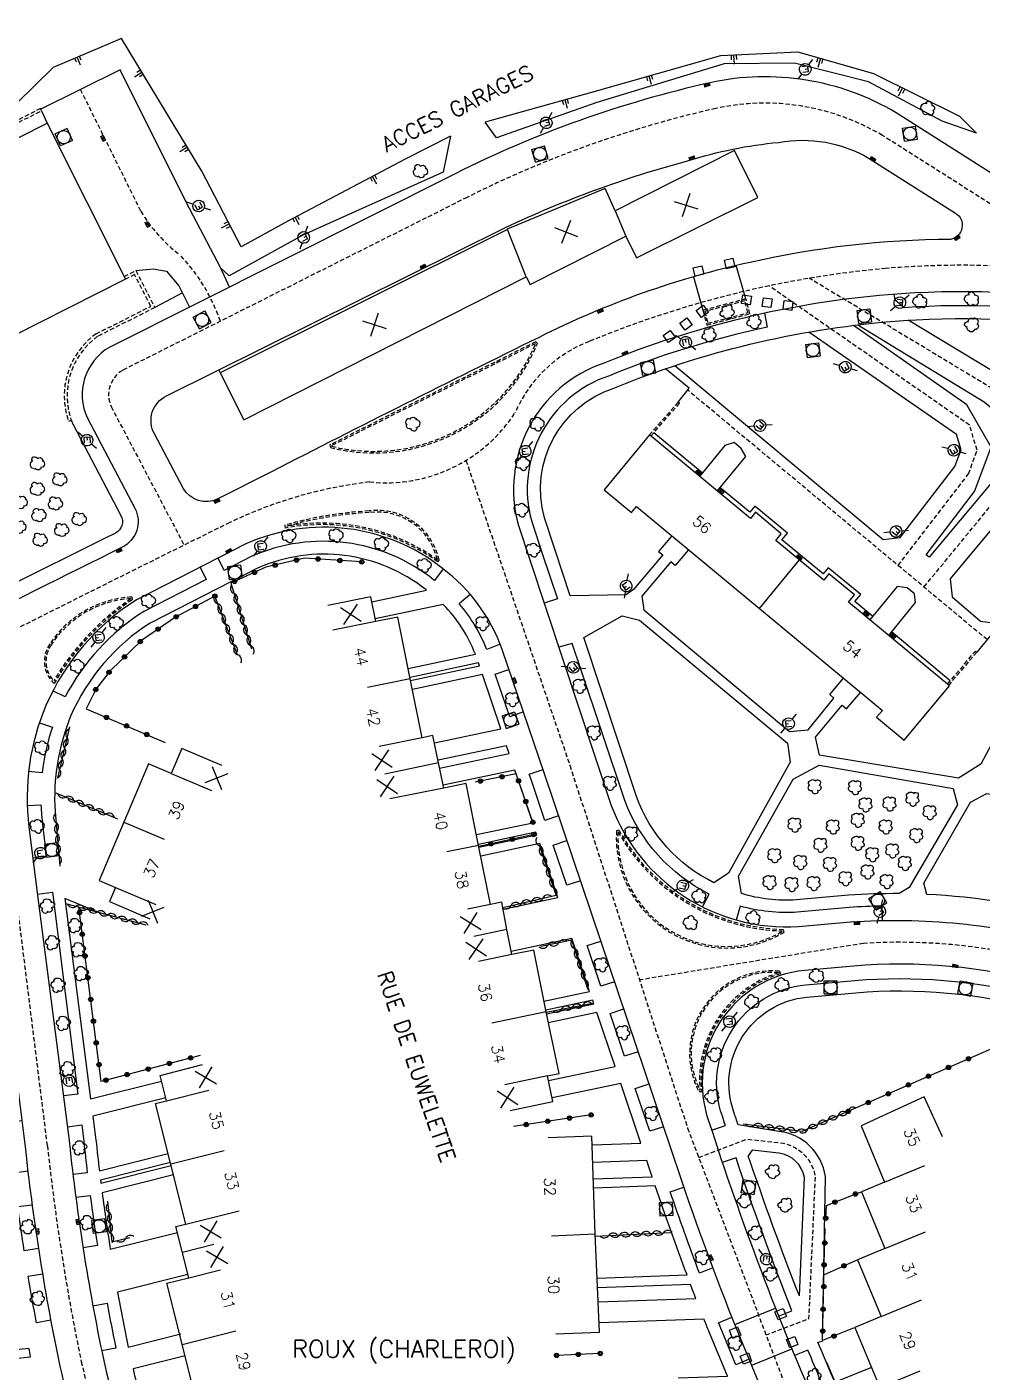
# Model space of a CAD drawing. Header units: millimetres. Extents: x 150999 to 152000, y 125999 to 127001.
# Drawn here: x 151486.9 to 151596, y 126510.1 to 126663.7 of the extents above; entities that cross this region are included whole.
import ezdxf
from ezdxf.enums import TextEntityAlignment as Align

# ---------------------------------------------------------------- set-up
doc = ezdxf.new("R2010")
doc.units = ezdxf.units.MM
doc.linetypes.add('DASHED', pattern=[0.75, 0.5, -0.25])
doc.layers.get('0').update_dxf_attribs({"linetype": 'CONTINUOUS'})
for name, color, linetype in [('W0001', 6, 'DASHED'), ('W0008', 7, 'CONTINUOUS'), ('W0100', 7, 'CONTINUOUS'), ('W0112', 1, 'DASHED'), ('W0211', 2, 'CONTINUOUS'), ('W0300', 7, 'CONTINUOUS'), ('W0310', 3, 'CONTINUOUS'), ('W0322', 7, 'CONTINUOUS'), ('W0334', 7, 'CONTINUOUS'), ('W0400', 7, 'CONTINUOUS'), ('W0420', 7, 'CONTINUOUS'), ('W0471', 7, 'CONTINUOUS'), ('W0980', 7, 'CONTINUOUS'), ('W0989', 7, 'CONTINUOUS'), ('W0991', 7, 'CONTINUOUS'), ('W1102', 7, 'CONTINUOUS')]:
    doc.layers.add(name, color=color, linetype=linetype)
doc.styles.get("Standard").update_dxf_attribs({"font": 'romans.shx', "width": 0.85})

# ---------------------------------------------------------------- blocks, each defined once
blk = doc.blocks.new('t991o')
at = {"color": 0, "linetype": 'Continuous'}
for p, q in [((-1, 1), (1, -1)), ((-1, -1), (1, 1))]:
    blk.add_line(p, q, dxfattribs=at)
blk = doc.blocks.new('t322o')
at = {"color": 0, "linetype": 'Continuous'}
for radius in [0.25, 0.15]:
    blk.add_circle((0, 0), radius, dxfattribs=at)
blk = doc.blocks.new('t112o')
at = {"color": 0, "linetype": 'Continuous'}
for p, q in [((-0.5, 0.5), (0.5, 0.5)), ((-0.5, -0.5), (-0.5, 0.5)), ((0.5, 0.5), (0.5, -0.5)), ((0.5, -0.5), (-0.5, -0.5))]:
    blk.add_line(p, q, dxfattribs=at)
blk = doc.blocks.new('T300')
for p, q in [((-0.8, 0.51), (-0.86, 0.34)), ((-0.86, 0.34), (-0.86, 0.17)), ((-0.86, 0.17), (-0.74, 0.06)), ((-0.69, 0.63), (-0.8, 0.51)), ((-0.8, -0.06), (-0.74, 0.06)), ((-0.74, 0.06), (-0.69, 0.11)), ((-0.57, 0.69), (-0.69, 0.63)), ((-0.46, 0.69), (-0.57, 0.69)), ((-0.29, 0.63), (-0.46, 0.69)), ((-0.29, 0.63), (-0.17, 0.74)), ((-0.23, 0.57), (-0.29, 0.63)), ((-0.17, 0.74), (-0.06, 0.8)), ((-0.06, 0.8), (0.06, 0.8)), ((0.06, 0.8), (0.23, 0.74)), ((0.23, 0.74), (0.34, 0.63)), ((0.34, 0.63), (0.4, 0.51)), ((0.46, 0.46), (0.34, 0.46)), ((0.4, 0.51), (0.4, 0.46)), ((0.57, 0.4), (0.46, 0.46)), ((0.57, 0.4), (0.69, 0.29)), ((0.69, 0.29), (0.74, 0.17)), ((0.74, 0.06), (0.69, -0.17)), ((0.74, 0.17), (0.74, 0.06)), ((-0.8, -0.17), (-0.8, -0.06)), ((-0.8, -0.23), (-0.8, -0.17)), ((-0.74, -0.34), (-0.8, -0.23)), ((-0.69, -0.4), (-0.74, -0.34)), ((-0.51, -0.46), (-0.69, -0.4)), ((-0.4, -0.46), (-0.51, -0.46)), ((-0.4, -0.46), (-0.34, -0.46)), ((-0.34, -0.46), (-0.34, -0.4)), ((-0.34, -0.51), (-0.34, -0.46)), ((-0.29, -0.63), (-0.34, -0.51)), ((-0.17, -0.74), (-0.29, -0.63)), ((-0.06, -0.8), (-0.17, -0.74)), ((0.06, -0.8), (-0.06, -0.8)), ((0.17, -0.74), (0.06, -0.8)), ((0.23, -0.69), (0.17, -0.74)), ((0.29, -0.46), (0.23, -0.46)), ((0.29, -0.63), (0.23, -0.69)), ((0.46, -0.4), (0.29, -0.46)), ((0.34, -0.51), (0.29, -0.63)), ((0.34, -0.51), (0.34, -0.46)), ((0.57, -0.34), (0.46, -0.4)), ((0.63, -0.29), (0.57, -0.34)), ((0.69, -0.17), (0.63, -0.29))]:
    blk.add_line(p, q)
blk = doc.blocks.new('t310o')
at = {"color": 0, "linetype": 'Continuous'}
for centre, start, end in [((-0.5, 0.38), 216.8699, 323.1304), ((0.5, -0.37), 36.8699, 143.1303)]:
    blk.add_arc(centre, 0.625, start, end, dxfattribs=at)
blk = doc.blocks.new('T400')
for p, q in [((-0.15, 0.3), (0.15, 0.3)), ((-0.15, -0.25), (-0.15, 0.3)), ((-0.15, 0.15), (0.15, 0.15)), ((-0.15, 0), (0.15, 0)), ((0.15, 0.3), (0.15, -0.25)), ((-0.15, -0.15), (0.15, -0.15)), ((-0.15, -0.25), (-0.15, -0.3)), ((-0.15, -0.3), (0.15, -0.3)), ((0.15, -0.3), (0.15, -0.25))]:
    blk.add_line(p, q)
blk = doc.blocks.new('T420')
for p, q in [((0.75, 0.75), (-0.75, 0.75)), ((-0.75, 0.75), (-0.75, -0.75)), ((0.75, 0.75), (0.75, -0.75)), ((0.75, -0.75), (-0.75, -0.75))]:
    blk.add_line(p, q)
blk.add_ellipse((0, 0), major_axis=(-0.53, 0.53), ratio=1, start_param=3.926991, end_param=10.210176)
blk = doc.blocks.new('T471')
for p, q in [((-0.333334, 0.333334), (-0.333334, -0.333334)), ((-0.333334, 0.333334), (0.333334, 0.333334)), ((-0.333334, 0), (0, 0)), ((0.500001, 0.500001), (1.000002, 1.000002)), ((-0.500001, -0.500001), (-1.000002, -1.000002)), ((-0.333334, -0.333334), (0.333334, -0.333334))]:
    blk.add_line(p, q)
blk.add_ellipse((0, 0), major_axis=(0.471405, 0.471405), ratio=1, start_param=5.4977871438, end_param=11.780972451)
blk = doc.blocks.new('t211o')
at = {"color": 0, "linetype": 'Continuous'}
for p, q in [((-0.29, 0.5), (-0.29, 0)), ((0, 1), (0, 0)), ((0.29, 0.5), (0.29, 0))]:
    blk.add_line(p, q, dxfattribs=at)

msp = doc.modelspace()

# ---------------------------------------------------------------- linework, layer by layer
at = {"layer": 'W0001'}
for points in [[(151508.99, 126630.13, 0.108625), (151504.36, 126637.71, -0.097027), (151499.91, 126642.69), (151493.02, 126656.59)], [(151617.29, 126633.82, 0.004835), (151615.18, 126634.31, -0.068459), (151604.54, 126638.72), (151584.64, 126651.34, 0.190482), (151565.6, 126654.42, 0.061063), (151537.18, 126644.27), (151497.8, 126624.51, 0.378633), (151496.51, 126620.37), (151504.86, 126604.56, -0.421219)], [(151787.33, 126302.63), (151792.74, 126328.48, -0.000928), (151799.1, 126366.57), (151801.65, 126382.51, 0.059929), (151801.33, 126407.08, 0.07597), (151793.34, 126434.75, -0.000468), (151777.48, 126466.92, 0.002096), (151760.15, 126502.17, 0.046568), (151736.57, 126540.79, 0.04058), (151711.33, 126570.04), (151697.59, 126582.43), (151667.26, 126607.1, 0.03579), (151642.67, 126624.33, 0.083455), (151610.07, 126635.22, 0.060009), (151585.04, 126636.16, 0.075727), (151551.12, 126627.81, 0.20266), (151542.64, 126619.62, -0.281009), (151526.04, 126611.77, 0.082437), (151510.07, 126607.14, 0.002945), (151459.36, 126581.67), (151444.96, 126574.4), (151442.81, 126573.29), (151418.08, 126560.91, -0.485582)], [(151537.05, 126614.23), (151548.92, 126579.41), (151562.37, 126537.98), (151575.21, 126504.15), (151582.55, 126486.36), (151589.9, 126468.8), (151596.44, 126453.05), (151601.99, 126439.77), (151608.05, 126425.29), (151618.48, 126400.32), (151624.76, 126385.28, -0.117883), (151630.79, 126353.66), (151630.54, 126348.4, -0.015802), (151630.44, 126347.12), (151630.25, 126345.82, -0.089197), (151627.35, 126337.18, 0.086121), (151623.54, 126326.07, 8.691263)], [(151538.5, 126344.27), (151540.57, 126358.65, 0.109331), (151537.45, 126388.36, 0.016994), (151533.52, 126398.92), (151523.52, 126425.36), (151518.58, 126438.32), (151507.36, 126467.92), (151501.62, 126483.09, -0.036831), (151493.1, 126511.32, -0.024729), (151489.24, 126535.96), (151482.09, 126593.18)], [(151703.71, 126315.39), (151710.83, 126358.65, 0.062579), (151712.99, 126383.26, 0.102853), (151705.6, 126414.26), (151702.12, 126422.49), (151692.38, 126445.2), (151682.4, 126468.56), (151670.55, 126496.18, 0.066857), (151658.17, 126517.64, 0.064437), (151637.98, 126537.83), (151631.78, 126542.87, 0.110374), (151605.18, 126556.53, 0.086978), (151582.47, 126559.07), (151556.88, 126554.89)]]:
    msp.add_lwpolyline(points, format="xyb", dxfattribs=at)
for points in [[(151641.59, 126586.39), (151608.3, 126613.07), (151607.69, 126616.08), (151604.25, 126618.17), (151576.28, 126635.03)], [(151586.42, 126602.24), (151594.47, 126612.69), (151595.45, 126615.4), (151594.58, 126618.26), (151571.67, 126634.16)], [(151596.59, 126593.76), (151562.39, 126622.25)]]:
    msp.add_lwpolyline(points, dxfattribs=at)
at = {"layer": 'W0001', "flags": 128}
msp.add_lwpolyline([(151589.37, 126599.77), (151598.33, 126610.65), (151600.36, 126615.2), (151598.97, 126621.35)], dxfattribs=at)
msp.add_lwpolyline([(151563.64, 126534.62), (151569.16, 126536.71), (151572.93, 126536.31, -0.336798), (151576.94, 126532.43), (151576.2, 126516.18), (151571.34, 126514.34)], format="xyb", dxfattribs=at)
at = {"layer": 'W0008'}
for points in [[(151763.23, 126502.82, 0.04784), (151738.65, 126543.01, 0.037428), (151713.93, 126571.65, 0.026113), (151676.15, 126603.66, 0.043958), (151645.47, 126626.27, 0.06869), (151615.89, 126637.24, -0.067758), (151606.11, 126641.3), (151586.22, 126653.91, 0.190937), (151564.94, 126657.36, 0.061077), (151535.82, 126646.97), (151496.35, 126627.17, 0.390129), (151493.8, 126619.04), (151499.22, 126608.77, -0.421219), (151497.79, 126604.32, 0.00231), (151458, 126584.35), (151443.59, 126577.08), (151441.44, 126575.97), (151435.75, 126573.12, -0.483704), (151417.29, 126583.22, -0.000014), (151404.9, 126655.69)], [(151757.44, 126500.84, 0.046594), (151734.14, 126539, 0.040526), (151709.26, 126567.84), (151695.63, 126580.13), (151665.35, 126604.75, 0.035696), (151641.19, 126621.7, 0.083269), (151609.6, 126632.23, 0.060015), (151585.3, 126633.15, 0.075939), (151552.9, 126625.37, 0.401107), (151543.07, 126606.78), (151544.33, 126603), (151553.65, 126574.83, 0.329241), (151575.03, 126560.99), (151580.98, 126561.52, -0.085753), (151605.69, 126559.02, -0.107764), (151633.13, 126545.03), (151640.12, 126539.34, -0.064136), (151660.33, 126519.04, -0.070331), (151673.27, 126496.15), (151684.71, 126469.45), (151694.59, 126446.38), (151704.44, 126423.38, -0.065112), (151714.34, 126395, -0.092988), (151713.13, 126357.13)], [(151572.89, 126503.19), (151567.62, 126515.94, -0.015707), (151560.45, 126535.69), (151552.45, 126559.35), (151546.02, 126578.43), (151541.18, 126592.64, 0.147539), (151534.38, 126601.89, 0.279174), (151511.91, 126604.69), (151499.47, 126598.34, 0.15096), (151489.07, 126586.25, 0.133053), (151487.13, 126572.39), (151488.19, 126563.97), (151491.75, 126536.25, 0.025425), (151495.59, 126511.79, 0.034984), (151503.88, 126484.16)], [(151710.49, 126383.18, 0.103049), (151703.32, 126413.24), (151699.82, 126421.51), (151690.08, 126444.22), (151680.1, 126467.58), (151668.24, 126495.21, 0.066911), (151656.19, 126516.12, 0.064508), (151636.43, 126535.87), (151630.19, 126540.93, 0.110579), (151604.51, 126554.12, 0.087011), (151582.66, 126556.58), (151575.73, 126555.98, 0.487937), (151564.78, 126538.8, 0.025454), (151577.53, 126505.11), (151584.8, 126487.6), (151592.13, 126469.96), (151598.63, 126454.27), (151604.25, 126440.94), (151610.27, 126426.49), (151621.08, 126400.62), (151626.13, 126388.57, -0.137109), (151632.91, 126348.56)], [(151577.26, 126513.54), (151577.77, 126513.65), (151578.13, 126532.43, 0.338637), (151572.81, 126537.6), (151568.14, 126538.35)], [(151575.14, 126518.83), (151575.73, 126532.35, 0.327255), (151572.8, 126535.12), (151569.74, 126535.44), (151569.31, 126534.82)]]:
    msp.add_lwpolyline(points, format="xyb", dxfattribs=at)
for points in [[(151510.02, 126634.02), (151509.03, 126636.17), (151505.08, 126643.74), (151497.55, 126658.83), (151488.49, 126654.34)], [(151499.35, 126635.91), (151501.32, 126636.12), (151502.83, 126635.86), (151504.24, 126634.16), (151505.47, 126631.74)], [(151648.8, 126613.21), (151649.11, 126612.43), (151634.93, 126595.04), (151632.69, 126595.24), (151610.35, 126612.84), (151609.39, 126617.08), (151587.56, 126630.23)], [(151560.91, 126625.05), (151584.71, 126605.19), (151586.67, 126605.41), (151592.92, 126613.54), (151593.62, 126615.45), (151593.09, 126617.17), (151576.22, 126628.88)], [(151581.83, 126629.71), (151596.26, 126620.92), (151597.08, 126620.23), (151598.74, 126615.54), (151597.05, 126611.62), (151589.96, 126603.19), (151589.63, 126603.43), (151595.14, 126610.69), (151597.07, 126615.74), (151594.29, 126620.58), (151581.32, 126629.64)], [(151606.24, 126613.29), (151606.87, 126614.18), (151605.99, 126615.09), (151603.37, 126616.71), (151602.8, 126616.55), (151602.27, 126616.27), (151601.38, 126612.04), (151597.1, 126606.38), (151592.36, 126600.69), (151592.61, 126598.65), (151595.82, 126595.87), (151598.09, 126595.58), (151595.4, 126592.32)]]:
    msp.add_lwpolyline(points, dxfattribs=at)
for points in [[(151541.51, 126640.8, -0.045149), (151562.38, 126648.44, -0.054046), (151572.79, 126650.55, -0.178315), (151583.12, 126648.72), (151592.98, 126642.48, -0.681134), (151592.4, 126639.46, 0.05474), (151569.52, 126636.84, 0.062576), (151545.4, 126628.28, 0.004432), (151514.85, 126612.93), (151508.7, 126609.83, -0.407265), (151504.75, 126611.07), (151501.45, 126617.25, -0.423359), (151502.84, 126621.62)], [(151506.64, 126348.26), (151486.36, 126351.48, -0.141065), (151465.11, 126361.43, -0.156616), (151451.07, 126384.89), (151449.62, 126393.05, -0.000171), (151432.34, 126494.77), (151424.62, 126540.06, -0.324334), (151438.89, 126567.94), (151447.76, 126572.51), (151464.92, 126581.09, -0.509902), (151482.04, 126572.19), (151482.86, 126566.29), (151486.75, 126535.22, 0.024473), (151490.66, 126510.78, 0.036823), (151499.28, 126482.2), (151505.02, 126467.04), (151516.25, 126437.43), (151521.18, 126424.47), (151531.19, 126398, -0.017049), (151535.08, 126387.57, -0.109233), (151538.09, 126358.96, -0.426179), (151520.33, 126346)]]:
    msp.add_lwpolyline(points, format="xyb", close=True, dxfattribs=at)
at = {"layer": 'W0100'}
for points in [[(151489.21, 126652.74), (151498.16, 126634.94), (151482, 126626.8), (151473.07, 126644.61)], [(151511.69, 126618.88), (151543.93, 126635.18), (151544.37, 126634.31), (151555.3, 126639.84), (151556.55, 126637.35), (151570.4, 126644.25), (151567.72, 126649.61), (151554.11, 126642.72), (151552.95, 126645.27), (151541.75, 126640.65), (151541.78, 126640.59), (151541.78, 126640.59), (151508.98, 126624.23)], [(151592.29, 126588.5), (151580.77, 126598.04), (151581.45, 126598.86), (151578.51, 126601.27), (151577.93, 126600.57), (151572.45, 126605.1), (151573.07, 126605.86), (151570.13, 126608.3), (151569.55, 126607.59), (151558.02, 126617.14), (151552.84, 126610.88), (151555.95, 126608.27), (151556.52, 126608.96), (151584.63, 126585.68), (151583.97, 126584.89), (151587.11, 126582.26)]]:
    msp.add_lwpolyline(points, close=True, dxfattribs=at)
for points in [[(151542.1, 126539.99), (151546.99, 126541.03), (151546.38, 126543.95), (151547.69, 126544.22), (151546.2, 126551.26), (151544.8, 126558.31), (151542.29, 126557.81), (151541.73, 126560.64), (151541.15, 126563.78), (151539.87, 126563.52), (151538.5, 126570.24), (151537.06, 126577.33), (151534.51, 126576.81), (151533.92, 126579.68), (151533.28, 126582.8), (151532.04, 126582.55), (151530.69, 126589.27), (151529.27, 126596.34), (151526.75, 126595.83), (151526.18, 126598.65), (151521.28, 126597.66)], [(151509.18, 126579.38), (151504.58, 126581.33), (151503.37, 126578.49), (151500.79, 126579.59), (151497.96, 126572.93), (151495.13, 126566.27), (151497.03, 126565.46), (151496.34, 126563.84), (151500.94, 126561.88)], [(151513.24, 126504.92), (151508.39, 126503.7), (151507.66, 126506.61), (151506.4, 126506.29), (151502.88, 126520.25), (151505.39, 126520.88), (151503.92, 126526.72), (151505.06, 126527.01), (151501.59, 126540.77), (151502.84, 126541.09), (151502.1, 126544), (151506.95, 126545.23)], [(151547.31, 126514.47), (151552.31, 126514.68), (151551.83, 126525.9), (151551.44, 126537.04), (151546.44, 126536.86)]]:
    msp.add_lwpolyline(points, dxfattribs=at)
at = {"layer": 'W0100', "flags": 128}
msp.add_lwpolyline([(151591.49, 126536.98), (151589.41, 126541.53), (151582.2, 126538.23), (151584.87, 126531.79), (151582.24, 126530.7), (151584.92, 126524.21), (151581.8, 126522.92), (151584.48, 126516.44), (151581.49, 126515.2), (151584.32, 126508.35), (151588.94, 126510.26)], dxfattribs=at)
at = {"layer": 'W0112'}
for points in [[(151482.64, 126649.43), (151481.94, 126650.81), (151488.57, 126654.17), (151488.45, 126654.42), (151481.56, 126650.94), (151482.39, 126649.3)], [(151558.17, 126617.01), (151561.43, 126620.75), (151561.28, 126620.88), (151558.02, 126617.14)], [(151592.06, 126588.69), (151595.25, 126592.45), (151595.4, 126592.32), (151592.21, 126588.56)]]:
    msp.add_lwpolyline(points, dxfattribs=at)
msp.add_lwpolyline([(151498.01, 126635.24), (151499.35, 126635.91), (151501.51, 126631.68), (151494.97, 126628.4, 0.333116), (151491.96, 126618.8), (151491.65, 126618.69, -0.333964), (151494.79, 126628.68), (151501.06, 126631.83), (151499.2, 126635.47), (151498.16, 126634.94)], format="xyb", dxfattribs=at)
for points in [[(151564.58, 126629.68), (151569.49, 126630.98), (151569.04, 126632.67), (151564.13, 126631.37)], [(151564.7, 126629.9), (151569.27, 126631.11), (151568.91, 126632.45), (151564.35, 126631.24)]]:
    msp.add_lwpolyline(points, close=True, dxfattribs=at)
for points in [[(151521.5, 126616), (151521.57, 126615.69, 0.371677), (151545.22, 126627.57), (151545.03, 126627.78)], [(151521.7, 126615.9), (151521.72, 126615.84, 0.368493), (151545.01, 126627.54), (151544.99, 126627.56)], [(151533.99, 126602.84, 0.389634), (151525.98, 126608.46, 0.054855), (151516.37, 126606.84), (151516.4, 126606.5, -0.2065), (151533.83, 126602.64)], [(151516.6, 126606.72, -0.201856), (151533.79, 126602.88, 0.386335), (151525.99, 126608.28, 0.053814)], [(151498.92, 126598.32, 0.112368), (151489.99, 126588.76, -0.37351), (151489.51, 126593.27, -0.238083), (151498.86, 126598.63)], [(151498.78, 126598.44, 0.109927), (151489.95, 126589.05, -0.354178), (151489.66, 126593.17, -0.236066)], [(151573.35, 126560.33, -0.602577), (151554.25, 126571.92), (151554.51, 126572.03, 0.265681), (151573.29, 126560.67)], [(151573.15, 126560.42, -0.596237), (151554.43, 126571.8), (151554.43, 126571.81, 0.262011), (151573.14, 126560.49)], [(151563.69, 126542.1, -0.593767), (151572.88, 126555.9), (151572.99, 126555.58, 0.363423), (151564, 126542.13)], [(151563.79, 126542.29, -0.58517), (151572.75, 126555.74), (151572.76, 126555.7, 0.355392), (151563.8, 126542.29)]]:
    msp.add_lwpolyline(points, format="xyb", close=True, dxfattribs=at)
at = {"layer": 'W0211'}
for points in [[(151535.27, 126651.26), (151530.12, 126648.62), (151516.69, 126641.57), (151511.36, 126638.63), (151506.89, 126647.27), (151497.69, 126662.41), (151489.89, 126659.11), (151481.56, 126650.94)], [(151595.39, 126651.59), (151593.46, 126653.5), (151583.66, 126658.38), (151575.01, 126660.84), (151566.12, 126660.42), (151551.65, 126656.32), (151539.23, 126652.85)], [(151595.39, 126651.59), (151591.47, 126652.96), (151583.05, 126657.45), (151574.59, 126659.61), (151566.57, 126659.51), (151551.99, 126655.12), (151540.56, 126651.07), (151539.23, 126652.85)], [(151535.27, 126651.26), (151534.46, 126647.13), (151518.5, 126639.99), (151509.98, 126635.3), (151509.03, 126636.17)]]:
    msp.add_lwpolyline(points, dxfattribs=at)
at = {"layer": 'W0310'}
for points in [[(151510.18, 126600.22), (151512.55, 126592.7)], [(151510.97, 126592.04), (151508.37, 126598.72)], [(151491.75, 126583.81), (151490.39, 126577.95)], [(151490.18, 126576.27), (151497.26, 126573.3)], [(151490.11, 126574.11), (151490.65, 126567.89)], [(151541.27, 126563.16), (151547.34, 126564.57), (151545.44, 126570.27)], [(151491.3, 126563.62), (151500.48, 126561.19)], [(151551.03, 126553.76), (151549.14, 126559.42), (151545.6, 126558.71)], [(151546.21, 126551.21), (151551.56, 126552.25)], [(151568.73, 126538.48), (151575.45, 126537.61), (151580.73, 126539.89)], [(151496.11, 126529.62), (151496.61, 126524.98), (151498.65, 126525.47)], [(151551.84, 126525.64), (151560.43, 126526.06)]]:
    msp.add_lwpolyline(points, dxfattribs=at)
at = {"layer": 'W0322'}
for points in [[(151525.15, 126602.64), (151518.61, 126603.07), (151514.2, 126602.02), (151510.18, 126600.22)], [(151508.37, 126598.72), (151503.88, 126596.34), (151499.98, 126593.67), (151496.39, 126590.19), (151494.79, 126588.13), (151493.67, 126585.86), (151502.7, 126582.02)], [(151544.7, 126572.9), (151542.8, 126578.42), (151538.09, 126577.48)], [(151544.8, 126571.49), (151538.53, 126570.13)], [(151506.69, 126546.28), (151495.38, 126543.31), (151492.82, 126563.22)], [(151580.73, 126539.89), (151597.66, 126547.3), (151598.85, 126542.54)], [(151551.35, 126539.48), (151542.49, 126538.17)], [(151578.15, 126527.69), (151578.24, 126529.14), (151581.91, 126530.6), (151582.24, 126530.7)], [(151577.94, 126519.87), (151577.94, 126521.23), (151578.08, 126526.5)], [(151577.94, 126521.23), (151581.67, 126522.88), (151581.8, 126522.92)], [(151581.42, 126515.15), (151577.79, 126513.7), (151577.89, 126518.73)], [(151583.38, 126510.64), (151579.23, 126508.97), (151578.28, 126511.22)]]:
    msp.add_lwpolyline(points, dxfattribs=at)
at = {"layer": 'W0322', "flags": 128}
msp.add_lwpolyline([(151552.39, 126512.24), (151547.4, 126512.02)], dxfattribs=at)
at = {"layer": 'W0334'}
for points in [[(151488.56, 126654.16), (151489.21, 126652.74)], [(151569.04, 126632.67), (151567.93, 126636.48)], [(151563.06, 126635.2), (151564.13, 126631.37)], [(151504.66, 126633.35), (151501.51, 126631.68)], [(151508.98, 126624.23), (151508.84, 126624.52)], [(151561.28, 126620.88), (151562.57, 126622.47), (151559.86, 126624.7)], [(151564.05, 126612.8), (151558.5, 126617.39)], [(151565.76, 126610.73), (151569.01, 126614.66), (151568.5, 126615.6), (151567.69, 126616.29), (151566.64, 126615.93), (151563.73, 126612.41)], [(151583.52, 126596.42), (151581.47, 126598.1), (151582.16, 126598.93), (151578.44, 126601.97), (151577.86, 126601.27), (151573.15, 126605.17), (151573.78, 126605.93), (151570.06, 126609), (151569.48, 126608.3), (151566.07, 126611.12)], [(151562.49, 126604.01), (151560.97, 126602.22), (151560.47, 126602.63), (151557.14, 126598.74), (151557.37, 126597.17), (151574.02, 126583.25), (151576.15, 126583.45), (151579.1, 126587.07), (151578.62, 126587.48), (151580.17, 126589.37)], [(151585.35, 126594.25), (151588.41, 126598.01), (151588.3, 126599.01), (151587.46, 126599.69), (151586.32, 126599.83), (151583.2, 126596.03)], [(151592.38, 126589.07), (151585.66, 126594.64)], [(151530.73, 126589.08), (151538.6, 126590.75), (151538.48, 126591.1), (151530.66, 126589.44)], [(151543.61, 126585.5), (151542.05, 126584.96), (151540.39, 126589.83), (151541.96, 126590.36)], [(151533.45, 126581.98), (151541.04, 126583.59), (151538.94, 126589.76), (151530.93, 126588.07)], [(151597.74, 126583.03), (151595.89, 126579.54), (151593.34, 126577.93), (151577.43, 126580.58), (151576.98, 126582.61), (151580.03, 126586.28), (151580.53, 126585.86), (151582.14, 126587.74)], [(151534.04, 126579.08), (151542, 126580.77), (151541.7, 126581.65), (151533.86, 126579.99)], [(151538.25, 126571.49), (151544.68, 126572.85), (151543.13, 126577.45), (151542.65, 126578.87), (151534.44, 126577.13)], [(151547.64, 126573.62), (151546.07, 126573.11), (151544.46, 126577.9), (151544.29, 126578.38), (151545.86, 126578.91)], [(151538.54, 126570.05), (151545.16, 126571.45), (151545.05, 126571.77), (151538.47, 126570.38)], [(151541.3, 126562.99), (151547.56, 126564.32), (151545.49, 126570.46), (151538.75, 126569.03)], [(151550.14, 126566.22), (151548.57, 126565.71), (151547.02, 126570.3), (151548.59, 126570.81)], [(151488.1, 126564.7), (151489.83, 126564.92), (151492.71, 126541.86), (151491.06, 126541.65)], [(151494.91, 126562.67), (151491.21, 126564.19), (151494.17, 126541.31), (151502.27, 126543.35)], [(151545.96, 126552.48), (151551.18, 126553.59), (151549.56, 126558.37), (151549.15, 126559.61), (151542.23, 126558.14)], [(151554.03, 126554.68), (151552.46, 126554.18), (151550.89, 126558.82), (151550.89, 126558.83), (151552.45, 126559.34)], [(151546.25, 126551.01), (151551.66, 126552.15), (151551.53, 126552.57), (151546.17, 126551.43)], [(151546.49, 126543.41), (151554.08, 126545.02), (151551.99, 126551.18), (151546.46, 126550.01)], [(151556.73, 126546.69), (151555.16, 126546.18), (151553.51, 126551.07), (151555.08, 126551.58)], [(151551.48, 126536.05), (151557.04, 126536.24), (151554.73, 126543.08), (151546.91, 126541.43)], [(151559.62, 126538.13), (151558.05, 126537.62), (151556.4, 126542.51), (151557.97, 126543.02)], [(151487, 126533.04), (151485.36, 126532.84), (151485.11, 126535.02), (151484.66, 126538.62), (151486.3, 126538.83)], [(151567.77, 126515.56), (151572.42, 126517.4)], [(151569.7, 126510.89), (151574.29, 126512.75)]]:
    msp.add_lwpolyline(points, dxfattribs=at)
for points in [[(151649.99, 126616.11), (151649.12, 126614.81, 0.012553), (151640.42, 126620.33, 0.083166), (151609.36, 126630.68, 0.055873), (151587.11, 126631.67), (151586.08, 126632.53), (151585.99, 126633.2)], [(151571.16, 126631.03), (151571.45, 126629.45, 0.043411), (151553.44, 126623.9, 0.40145), (151544.57, 126607.24), (151545.81, 126603.49), (151547.51, 126598.43), (151546, 126597.93)], [(151560.56, 126605.61), (151559.04, 126603.83), (151559.53, 126603.44), (151556.2, 126599.47), (151555.36, 126598.88), (151548.96, 126598.77), (151547.24, 126603.97), (151546.01, 126607.68, -0.401848), (151553.96, 126622.49, -0.076182), (151585.55, 126630.09, -0.060014), (151609.12, 126629.2, -0.083071), (151639.68, 126619.02, -0.035598), (151663.41, 126602.37), (151693.63, 126577.8), (151697.32, 126574.47), (151683.2, 126566.7), (151678.24, 126563.75), (151667.46, 126565.58), (151667.56, 126567.29), (151670.58, 126571.23), (151671.09, 126570.83), (151672.68, 126572.73)], [(151491.96, 126618.8, 0.014736), (151492.21, 126618.24), (151497.64, 126607.94, -0.421017), (151497, 126605.92, 0.002273), (151457.82, 126586.27)], [(151534.46, 126601.83), (151533.46, 126600.51, 0.001254), (151533.39, 126600.57, 0.278642), (151512.59, 126603.28), (151509.44, 126601.67), (151508.73, 126603.07)], [(151526.29, 126598.09), (151532.55, 126599.42), (151532.47, 126599.48, 0.278071), (151513.24, 126601.92), (151500.99, 126595.66, 0.149434), (151491.89, 126585.03, 0.113208), (151490.11, 126574.11)], [(151506.67, 126602.02), (151507.39, 126600.62), (151500.24, 126596.97, 0.132655), (151491.26, 126587.21), (151489.87, 126587.93)], [(151540.96, 126593.23), (151539.42, 126592.63, 0.084585), (151536.27, 126597.88), (151537.52, 126598.95)], [(151530.45, 126590.48), (151538.13, 126592.1, 0.101556), (151534.45, 126597.78), (151526.69, 126596.14)], [(151564.08, 126563.23), (151564.82, 126564.71, -0.187947), (151555.2, 126575.38), (151550.13, 126590.51), (151549.2, 126593.33), (151547.67, 126592.89)], [(151488.32, 126584.26), (151489.8, 126583.76, 0.05335), (151488.64, 126578.53), (151487.08, 126578.7)], [(151586.55, 126564.75, 0.019136), (151580.74, 126564.56), (151574.8, 126564.03, -0.086631), (151568.52, 126564.75), (151568.2, 126566.73), (151574.45, 126577.83), (151577.42, 126579.42), (151592.71, 126576.75), (151593.21, 126574.9), (151587.69, 126565.44), (151586.55, 126564.75)], [(151486.93, 126574.82), (151488.5, 126574.88, 0.022842), (151488.69, 126572.58), (151489.14, 126569), (151487.58, 126568.81)], [(151626.29, 126553.58, 0.071725), (151606.48, 126561.96, 0.056091), (151589.71, 126564.66), (151589.38, 126565.94), (151594.71, 126575.18), (151596.55, 126576.2), (151638.99, 126569.12), (151640.24, 126567.45), (151638.99, 126569.09), (151640.29, 126567.44), (151628.08, 126553.62), (151626.29, 126553.58)], [(151584.63, 126561.69), (151584.59, 126563.34, 0.012558), (151580.85, 126563.17), (151574.91, 126562.63, -0.083558), (151568.38, 126563.33), (151567.93, 126561.74)], [(151568.14, 126538.35, -0.001071), (151567.67, 126539.78, -0.488837), (151576.01, 126552.94), (151582.88, 126553.53, -0.087058), (151603.7, 126551.18, -0.071903), (151620.33, 126544.21), (151619.23, 126542.25), (151618.22, 126542.82), (151617.81, 126542.08)], [(151502.75, 126541.44), (151494.43, 126539.35), (151494.78, 126536.6, 0.003676), (151495.18, 126533.09), (151503.03, 126535.07)], [(151491.51, 126538.12), (151493.15, 126538.33), (151493.39, 126536.44, 0.00371), (151493.79, 126532.87), (151492.16, 126532.66)], [(151575.14, 126518.83, -0.012125), (151569.31, 126534.82, -0.488837)], [(151503.29, 126534.03), (151495.31, 126532.02, 0.000374), (151495.35, 126531.67), (151503.38, 126533.69)], [(151551.61, 126532.17), (151558.33, 126532.4, -0.00145), (151557.71, 126534.26), (151551.55, 126534.05)], [(151503.64, 126532.64), (151495.49, 126530.59, 0.006794), (151496.42, 126524.13), (151504.08, 126526.06)], [(151492.48, 126530.08), (151494.12, 126530.29, 0.005993), (151494.94, 126524.55), (151493.31, 126524.29)], [(151552.04, 126520.85), (151562.31, 126521.21, -0.00799), (151558.68, 126531.37), (151551.65, 126531.12)], [(151565.25, 126522.03), (151563.73, 126521.4, -0.007357), (151560.38, 126530.71), (151561.95, 126531.22)], [(151488.21, 126524.21), (151486.58, 126523.96, -0.005007), (151485.85, 126529.01), (151487.48, 126529.23)], [(151489.61, 126516.04), (151487.99, 126515.73, -0.005301), (151487.05, 126521.05), (151488.68, 126521.32)], [(151505.29, 126521.25), (151497.25, 126519.23, 0.006669), (151498.47, 126512.94), (151504.49, 126514.46)], [(151552.16, 126518.13), (151563.33, 126518.52, -0.001258), (151562.72, 126520.11), (151552.09, 126519.74)], [(151494.44, 126517.67), (151496.06, 126517.97, 0.005384), (151497.06, 126512.85), (151495.44, 126512.52)], [(151569.42, 126511.58), (151567.89, 126510.95), (151566.09, 126515.32, -0.000337), (151565.92, 126515.74), (151567.44, 126516.37)], [(151561.31, 126509.46), (151566.92, 126509.65), (151564.79, 126514.79, -0.001088), (151564.25, 126516.16), (151552.26, 126515.74)], [(151592.83, 126500.32), (151584.3, 126496.75), (151580.32, 126506.33, -0.005579), (151577.26, 126513.54, -0.488837)], [(151480.37, 126511.13), (151487.32, 126511.86, -0.000948), (151487.13, 126512.82), (151480.27, 126512.09)], [(151504.96, 126511.98), (151499.02, 126510.49, 0.007719), (151500.56, 126504.4), (151507.76, 126506.21)]]:
    msp.add_lwpolyline(points, format="xyb", dxfattribs=at)
msp.add_lwpolyline([(151565.39, 126565.99, -0.193363), (151556.52, 126575.85), (151550.53, 126593.99), (151554.88, 126596.46), (151556.88, 126595.97), (151573.77, 126581.92), (151574.09, 126579.77), (151567.03, 126567.08)], format="xyb", close=True, dxfattribs=at)
at = {"layer": 'W0334', "flags": 128}
for points in [[(151565.12, 126537.75), (151566.69, 126538.26, -0.000798), (151566.35, 126539.33, -0.488377), (151575.88, 126554.34), (151582.78, 126554.93, -0.082142), (151602.91, 126552.86), (151603.35, 126554.45)], [(151572.77, 126516.51), (151574.3, 126517.12, -0.013198), (151567.91, 126534.58), (151566.34, 126534.06)], [(151578.63, 126502.45), (151580.15, 126503.08), (151579.04, 126505.77, -0.005285), (151576.12, 126512.62), (151574.6, 126511.99)]]:
    msp.add_lwpolyline(points, format="xyb", dxfattribs=at)
at = {"layer": 'W1102'}
for p, q in [((151554.11, 126642.72), (151555.3, 126639.84)), ((151543.93, 126635.18), (151541.78, 126640.59)), ((151570.57, 126597.32), (151575.16, 126602.86)), ((151546.83, 126525.69), (151551.83, 126525.9))]:
    msp.add_line(p, q, dxfattribs=at)
at = {"layer": 'W1102', "flags": 128}
for points in [[(151526.75, 126595.83), (151521.85, 126594.85)], [(151530.69, 126589.27), (151525.79, 126588.28)], [(151532.04, 126582.55), (151527.14, 126581.55)], [(151533.92, 126579.68), (151527.77, 126578.41)], [(151503.37, 126578.49), (151507.97, 126576.54)], [(151534.51, 126576.81), (151528.34, 126575.57)], [(151497.96, 126572.93), (151502.56, 126570.97)], [(151538.5, 126570.24), (151534.87, 126569.53)], [(151497.03, 126565.46), (151501.63, 126563.51)], [(151539.87, 126563.52), (151537.24, 126562.96)], [(151541.73, 126560.64), (151537.94, 126559.84)], [(151542.29, 126557.81), (151538.5, 126557.01)], [(151546.2, 126551.26), (151539.99, 126549.94)], [(151546.38, 126543.95), (151541.48, 126542.91)], [(151502.84, 126541.09), (151507.69, 126542.31)], [(151503.32, 126533.89), (151509.42, 126535.42)], [(151584.87, 126531.79), (151589.49, 126533.7)], [(151505.06, 126527.01), (151511.16, 126528.54)], [(151584.92, 126524.21), (151589.54, 126526.12)], [(151504.65, 126523.8), (151508.26, 126524.71)], [(151505.39, 126520.88), (151508.99, 126521.78)], [(151584.48, 126516.44), (151589.1, 126518.35)], [(151504.64, 126513.27), (151510.75, 126514.81)]]:
    msp.add_lwpolyline(points, dxfattribs=at)

# ---------------------------------------------------------------- block references
at = {"layer": 'W0112'}
for p, rotation in [((151563.62, 126635.86), 283.4563188348332), ((151567.18, 126636.72), 103.4563188348332), ((151569.1, 126632.56), 262.4263930523356), ((151564.07, 126631.24), 127.1422714739544), ((151571.47, 126632.25), 262.4263930525541), ((151573.85, 126631.93), 82.42639305233563), ((151562.18, 126629.81), 307.1422714739544), ((151560.3, 126628.38), 307.1422714739544), ((151573.01, 126516.72), 291.931168239785), ((151567.8, 126514.61), 291.931168239785), ((151574.33, 126513.54), 291.931168239785), ((151569.04, 126511.65), 291.931168239785)]:
    msp.add_blockref('t112o', p, dxfattribs=dict(at, rotation=rotation))
at = {"layer": 'W0211'}
for p, rotation in [((151492.62, 126660.27), 202.965810288104), ((151567.67, 126660.49), 182.700125730644), ((151577.56, 126660.11), 164.105182014046), ((151500.03, 126658.57), 121.282513784502), ((151557.99, 126658.12), 195.8102520095141), ((151586.93, 126656.75), 153.526503228947), ((151548.37, 126655.4), 195.632626862388), ((151505.22, 126650.03), 121.282513784502), ((151526.39, 126646.66), 207.7061885113209), ((151510.01, 126641.25), 117.351787801493), ((151517.54, 126642.01), 207.7061885113209)]:
    msp.add_blockref('t211o', p, dxfattribs=dict(at, rotation=rotation))
at = {"layer": 'W0300'}
for p, rotation in [((151589.77, 126654.48), 160.72534062359), ((151531.75, 126647.28), 207.171293321849), ((151588.85, 126632.42), 175.18955574706), ((151594.77, 126632.7), 175.18955574706), ((151566.88, 126631.08), 280.4960734325601), ((151569.95, 126629.99), 280.4960734325601), ((151594.8, 126629.66), 258.165539326292), ((151564.82, 126628.47), 280.4960734325601), ((151531.05, 126618.36), 7.148749466407749), ((151545.24, 126618.37), 7.148749466407749), ((151487.99, 126613.9), 206.736967596599), ((151543.58, 126613.85), 7.148749466407749), ((151490.54, 126612.08), 206.736967596599), ((151487.98, 126610.99), 206.736967596599), ((151486.03, 126609.47), 206.736967596599), ((151490.05, 126609.32), 206.736967596599), ((151488.16, 126607.99), 206.736967596599), ((151492.76, 126607.54), 206.736967596599), ((151543.43, 126608.53), 7.148749466407749), ((151485.87, 126606.66), 206.736967596599), ((151490.76, 126606.3), 206.736967596599), ((151488.3, 126605.18), 206.736967596599), ((151516.88, 126605.59), 7.148749466407749), ((151522.27, 126605.63), 7.148749466407749), ((151527.47, 126604.65), 7.148749466407749), ((151544.79, 126603.97), 7.148749466407749), ((151532.34, 126602.21), 7.148749466407749), ((151500.84, 126598.14), 7.148749466407749), ((151497.16, 126595.61), 7.148749466407749), ((151538.89, 126595.73), 134.205413232556), ((151492.68, 126590.71), 7.148749466407749), ((151550, 126588.58), 130.175037038845), ((151542.29, 126587.05), 134.205413232556), ((151551.65, 126583.26), 130.175037038845), ((151488.65, 126581.39), 7.148749466407749), ((151553.46, 126577.49), 130.175037038845), ((151576.87, 126577.11), 130.175037038845), ((151581.47, 126577), 130.175037038845), ((151588.05, 126575.69), 130.175037038845), ((151582.68, 126575.03), 130.175037038845), ((151585.42, 126575.14), 130.175037038845), ((151590.02, 126574.16), 130.175037038845), ((151488.13, 126572.42), 7.148749466407749), ((151574.57, 126572.73), 130.175037038845), ((151578.95, 126572.51), 130.175037038845), ((151581.8, 126573.28), 130.175037038845), ((151584.98, 126572.51), 130.175037038845), ((151555.9, 126571.73), 130.175037038845), ((151581.8, 126570.65), 130.175037038845), ((151588.49, 126571.53), 130.175037038845), ((151572.27, 126569.23), 130.175037038845), ((151577.53, 126570.43), 130.175037038845), ((151583.45, 126569.34), 130.175037038845), ((151585.75, 126569.78), 130.175037038845), ((151575.23, 126568.46), 130.175037038845), ((151578.62, 126568.24), 130.175037038845), ((151587.17, 126568.35), 130.175037038845), ((151571.72, 126566.16), 130.175037038845), ((151576.76, 126566.05), 130.175037038845), ((151580.38, 126566.6), 130.175037038845), ((151582.9, 126567.37), 130.175037038845), ((151585.09, 126566.27), 130.175037038845), ((151574.24, 126565.94), 130.175037038845), ((151489.24, 126563.42), 97.3254268965032), ((151563.62, 126564.52), 166.622322774321), ((151569.8, 126562.04), 166.622322774321), ((151492.41, 126561.2), 97.3254268965032), ((151562.64, 126561.47), 166.622322774321), ((151489.83, 126559.24), 97.3254268965032), ((151492.78, 126558.43), 97.3254268965032), ((151493.11, 126555.71), 97.3254268965032), ((151552.45, 126556.74), 143.222801871334), ((151490.46, 126554.38), 97.3254268965032), ((151573.1, 126554.36), 184.913226168446), ((151577.04, 126555.42), 184.913226168446), ((151569.65, 126552.44), 184.913226168446), ((151491.06, 126550.02), 97.3254268965032), ((151554.94, 126548.99), 143.222801871334), ((151565.44, 126546.3), 262.36801485439), ((151491.6, 126544.84), 97.3254268965032), ((151565.13, 126541.52), 262.36801485439), ((151558.21, 126539.76), 143.222801871334), ((151492.93, 126535.81), 97.3254268965032), ((151572.07, 126532.95), 262.36801485439), ((151568.85, 126529.61), 262.36801485439), ((151573.5, 126529.12), 262.36801485439), ((151486.91, 126526.62), 277.379272207716), ((151493.82, 126527.27), 97.3254268965032), ((151570.11, 126525.96), 262.36801485439), ((151563.99, 126523.31), 143.222801871334), ((151571.84, 126521.25), 262.36801485439), ((151488.07, 126518.44), 277.379272207716), ((151567.73, 126513.52), 143.222801871334), ((151576.82, 126509.56), 291.931168239785)]:
    msp.add_blockref('T300', p, dxfattribs=dict(at, rotation=rotation))
at = {"layer": 'W0310'}
for p, rotation in [((151510.55, 126599.03), 287.558771744335), ((151508.7, 126597.86), 111.2674704603739), ((151510.93, 126597.83), 287.558771744335), ((151509.15, 126596.7), 111.2674704603739), ((151509.61, 126595.53), 111.2674704603739), ((151511.31, 126596.64), 287.558771744335), ((151511.68, 126595.45), 287.558771744335), ((151510.06, 126594.37), 111.2674704603739), ((151512.06, 126594.26), 287.558771744335), ((151510.51, 126593.2), 111.2674704603739), ((151512.44, 126593.07), 287.558771744335), ((151510.97, 126592.04), 111.2674704603739), ((151491.47, 126582.59), 256.919536688969), ((151490.91, 126580.16), 256.919536688969), ((151491.19, 126581.38), 256.919536688969), ((151490.62, 126578.94), 256.919536688969), ((151491.33, 126575.78), 337.2802739282351), ((151492.48, 126575.3), 337.2802739282351), ((151493.63, 126574.82), 337.2802739282351), ((151494.79, 126574.34), 337.2802739282351), ((151490.22, 126572.87), 274.963977633012), ((151495.94, 126573.85), 337.2802739282351), ((151490.32, 126571.62), 274.963977633012), ((151490.43, 126570.38), 274.963977633012), ((151490.54, 126569.13), 274.963977633012), ((151545.46, 126570.21), 108.374314560333), ((151545.86, 126569.03), 108.374314560333), ((151546.25, 126567.84), 108.374314560333), ((151546.64, 126566.65), 108.374314560333), ((151547.04, 126565.47), 108.374314560333), ((151543.39, 126563.65), 13.0782417699972), ((151544.6, 126563.93), 13.0782417699972), ((151545.82, 126564.22), 13.0782417699972), ((151492.51, 126563.3), 345.174000431763), ((151493.72, 126562.98), 345.174000431763), ((151494.93, 126562.66), 345.174000431763), ((151496.13, 126562.34), 345.174000431763), ((151497.34, 126562.02), 345.174000431763), ((151542.17, 126563.37), 13.0782417699972), ((151498.55, 126561.7), 345.174000431763), ((151499.76, 126561.38), 345.174000431763), ((151547.64, 126559.12), 191.288483975896), ((151549.45, 126558.5), 108.431910870526), ((151546.41, 126558.87), 191.288483975896), ((151549.84, 126557.32), 108.431910870526), ((151550.24, 126556.13), 108.431910870526), ((151550.64, 126554.95), 108.431910870526), ((151547.96, 126551.55), 11.00554400516509), ((151549.19, 126551.79), 11.00554400516509), ((151550.41, 126552.02), 11.00554400516509), ((151578.41, 126538.89), 23.418514504112), ((151579.56, 126539.39), 23.418514504112), ((151580.71, 126539.88), 23.418514504112), ((151569.97, 126538.32), 352.571765904068), ((151571.21, 126538.16), 352.571765904068), ((151572.45, 126538), 352.571765904068), ((151573.69, 126537.84), 352.571765904068), ((151574.93, 126537.67), 352.571765904068), ((151576.12, 126537.9), 23.418514504112), ((151577.26, 126538.39), 23.418514504112), ((151496.24, 126528.38), 276.147356671893), ((151496.38, 126527.14), 276.147356671893), ((151496.51, 126525.9), 276.147356671893), ((151498.14, 126525.34), 13.5069932626519), ((151553.37, 126525.71), 2.796374631460929), ((151554.62, 126525.77), 2.796374631460929), ((151555.87, 126525.83), 2.796374631460929), ((151557.11, 126525.89), 2.796374631460929), ((151558.36, 126525.95), 2.796374631460929), ((151559.61, 126526.02), 2.796374631460929)]:
    msp.add_blockref('t310o', p, dxfattribs=dict(at, rotation=rotation))
at = {"layer": 'W0322'}
for p, rotation in [((151515.25, 126602.27), 193.442603875435), ((151517.69, 126602.85), 193.442603875435), ((151520.16, 126602.97), 176.214093378838), ((151522.65, 126602.8), 176.214093378838), ((151525.15, 126602.64), 176.214093378838), ((151512.91, 126601.44), 204.081102134568), ((151510.62, 126600.42), 204.081102134568), ((151506.16, 126597.55), 207.938775283525), ((151508.37, 126598.72), 207.938775283525), ((151503.95, 126596.38), 207.938775283525), ((151501.88, 126594.97), 214.359370103333), ((151499.84, 126593.54), 224.15783362988), ((151498.04, 126591.79), 224.15783362988), ((151496.27, 126590.03), 232.168326717999), ((151494.75, 126588.05), 243.771567413716), ((151495.98, 126584.88), 336.9714841305004), ((151498.28, 126583.91), 336.9714841305004), ((151500.58, 126582.93), 336.9714841305004), ((151538.71, 126577.61), 191.323276728014), ((151541.17, 126578.1), 191.323276728014), ((151543.07, 126577.63), 109.075514571654), ((151543.89, 126575.27), 109.075514571654), ((151544.7, 126572.9), 109.075514571654), ((151544.8, 126571.49), 192.249752159385), ((151539.91, 126570.43), 192.249752159385), ((151542.35, 126570.96), 192.249752159385), ((151492.9, 126562.59), 97.3254268965032), ((151493.22, 126560.11), 97.3254268965032), ((151493.54, 126557.63), 97.3254268965032), ((151493.86, 126555.15), 97.3254268965032), ((151494.18, 126552.67), 97.3254268965032), ((151494.49, 126550.19), 97.3254268965032), ((151494.81, 126547.71), 97.3254268965032), ((151503.17, 126545.36), 194.73652980738), ((151505.59, 126545.99), 194.73652980738), ((151594.47, 126545.9), 23.6198831978254), ((151495.13, 126545.23), 97.3254268965032), ((151498.34, 126544.08), 194.73652980738), ((151500.75, 126544.72), 194.73652980738), ((151589.89, 126543.9), 23.6198831978254), ((151592.18, 126544.9), 23.6198831978254), ((151495.92, 126543.45), 194.73652980738), ((151587.6, 126542.9), 23.6198831978254), ((151583.02, 126540.89), 23.6198831978254), ((151585.31, 126541.9), 23.6198831978254), ((151551.35, 126539.48), 188.408413831101), ((151580.73, 126539.89), 23.6198831978254), ((151543.93, 126538.38), 188.408413831101), ((151546.4, 126538.75), 188.408413831101), ((151548.88, 126539.12), 188.408413831101), ((151581.54, 126530.45), 21.6735960155961), ((151579.21, 126529.53), 21.6735960155961), ((151578.15, 126527.69), 86.30061262582), ((151578.04, 126524.86), 88.4973689812417), ((151577.97, 126522.36), 88.4973689812417), ((151580.23, 126522.25), 23.9119537899234), ((151577.94, 126519.87), 86.16314442875108), ((151577.86, 126517.29), 88.78524143240371), ((151577.81, 126514.79), 88.78524143240371), ((151579.1, 126514.22), 201.723819088383), ((151549.89, 126512.13), 182.4338598010291)]:
    msp.add_blockref('t322o', p, dxfattribs=dict(at, rotation=rotation))
for p in [(151547.4, 126512.02), (151552.39, 126512.24)]:
    msp.add_blockref('t322o', p, dxfattribs=at)
at = {"layer": 'W0400'}
for p, rotation in [((151564.58, 126657.11), 283.2102621752735), ((151495.61, 126651.02), 24.50095414420604), ((151562.87, 126648.76), 107.6262692932323), ((151583.55, 126648.64), 57.32113170282343), ((151500.66, 126641.19), 24.50095414420604), ((151593.19, 126639.63), 125.5693989606043), ((151532.14, 126636.36), 296.323710414338), ((151552.38, 126631.29), 292.9623911287071), ((151555.24, 126626.46), 110.9936453015224), ((151563.6, 126612.82), 47.81194261293174), ((151566.21, 126610.7), 229.377660371603), ((151508.6, 126609.6), 293.7860014467219), ((151497.43, 126603.94), 116.3611127035316), ((151509.96, 126603.88), 117.8604229084975), ((151575.15, 126603.12), 49.06975841021178), ((151582.79, 126596.74), 228.7142011399847), ((151585.86, 126594.18), 229.5854865512663), ((151542.57, 126589.06), 198.807992169367), ((151581.7, 126561.39), 269.69370324865), ((151592.93, 126556.49), 259.519957500698), ((151492.7, 126527.27), 7.14570207861401), ((151488.09, 126526.19), 7.14570207861401), ((151565.03, 126523.15), 200.977732790211)]:
    msp.add_blockref('T400', p, dxfattribs=dict(at, rotation=rotation))
at = {"layer": 'W0420'}
for p, rotation in [((151491.11, 126651.14), 294.500954144206), ((151587.78, 126651.55), 188.220637118191), ((151545.51, 126649.23), 195.752535692641), ((151506.91, 126630.28), 208.8207805672449), ((151582.54, 126630.71), 97.55382043486708), ((151576.67, 126626.83), 97.55382043486708), ((151557.86, 126624.79), 280.4960734325601), ((151510.65, 126601.42), 7.148749466407749), ((151542.13, 126584.58), 108.629332740718), ((151489.74, 126569.72), 7.148749466407749), ((151584.11, 126563.96), 211.141758548449), ((151578.72, 126554.05), 179.4656520200271), ((151594.12, 126553.93), 169.519957500698), ((151569.35, 126531.21), 262.36801485439), ((151559.91, 126528.72), 2.79637463146102), ((151495.16, 126526.76), 277.145702078614)]:
    msp.add_blockref('T420', p, dxfattribs=dict(at, rotation=rotation))
at = {"layer": 'W0471'}
for p, rotation in [((151575.82, 126658.89), 188.220637118191), ((151546.22, 126652.78), 195.752535692641), ((151506.52, 126643.28), 117.57384349269), ((151518.52, 126639.69), 206.453495948669), ((151586.62, 126632.24), 175.18955574706), ((151562.16, 126627.71), 280.4960734325601), ((151580.39, 126624.88), 119.879435504296), ((151570.64, 126618.21), 140.498648897036), ((151493.76, 126616.54), 273.784291056834), ((151543.82, 126615.28), 7.148749466407749), ((151592.79, 126615.39), 119.879435504296), ((151586.19, 126606.11), 140.498648897036), ((151513.59, 126604.4), 7.148749466407749), ((151555.36, 126599.88), 34.8811438254079), ((151495.07, 126594.02), 7.148749466407749), ((151549.32, 126590.59), 130.175037038845), ((151573.91, 126584.17), 5.317272367036042), ((151488.44, 126569.37), 7.148749466407749), ((151561.83, 126565.64), 166.622322774321), ((151584.34, 126562.7), 211.141758548449), ((151567.16, 126550.13), 184.913226168446), ((151491.71, 126543.39), 277.115585889818), ((151571.37, 126523.01), 262.36801485439)]:
    msp.add_blockref('T471', p, dxfattribs=dict(at, rotation=rotation))
at = {"layer": 'W0991'}
for p, rotation in [((151562.18, 126643.38), 297.2626890704505), ((151548.48, 126640.31), 293.2492671787808), ((151526.59, 126629.72), 296.6675557789353), ((151523.89, 126596.65), 11.36100737835211), ((151527.46, 126579.98), 11.36100737814342), ((151508.58, 126577.96), 336.971484130842), ((151528.06, 126576.99), 11.36100737721341), ((151501.28, 126562.69), 336.971484131017), ((151537.59, 126561.4), 12.63636547328748), ((151538.22, 126558.42), 11.21271776374691), ((151507.32, 126543.77), 14.13707438592033), ((151541.79, 126541.45), 11.9610603404546), ((151507.89, 126526.17), 14.13707438493451), ((151508.63, 126523.25), 14.13707438614322)]:
    msp.add_blockref('t991o', p, dxfattribs=dict(at, rotation=rotation))

# ---------------------------------------------------------------- texts
at = {"layer": 'W0980'}
msp.add_text('ROUX (CHARLEROI)', height=2, dxfattribs=at).set_placement((151529.98, 126512.62), align=Align.MIDDLE)
at = {"layer": 'W0989'}
for s, rotation, p in [('ACCES GARAGES', 26.6412, (151536.09, 126654.44)), ('RUE DE EUWELETTE', 288.808, (151531.39, 126545.01))]:
    msp.add_text(s, height=1.75, rotation=rotation, dxfattribs=at).set_placement(p, align=Align.MIDDLE)
at = {"layer": 'W0991'}
for s, rotation, p in [('56', 320.3734, (151564.02, 126606.89)), ('54', 320.3433, (151581.21, 126592.65)), ('44', 281.361, (151525.08, 126591.82)), ('42', 281.361, (151526.47, 126584.91)), ('39', 66.9715, (151503.98, 126574.3)), ('40', 281.361, (151534.16, 126573.06)), ('37', 66.9715, (151501.15, 126567.64)), ('38', 281.2127, (151536.57, 126566.34)), ('36', 281.9611, (151539.25, 126553.48)), ('34', 281.9611, (151540.74, 126546.43)), ('35', 284.1371, (151508.55, 126538.87)), ('35', 294.552, (151588.01, 126536.95)), ('33', 284.1371, (151510.29, 126531.98)), ('32', 271.995, (151546.64, 126531.27)), ('33', 292.4719, (151588.2, 126529.37)), ('31', 292.4719, (151587.76, 126521.59)), ('30', 272.4339, (151547.07, 126520.08)), ('31', 284.1371, (151509.87, 126518.3)), ('29', 292.4719, (151587.53, 126513.69)), ('29', 284.1371, (151511.63, 126511.32))]:
    msp.add_text(s, height=1.25, rotation=rotation, dxfattribs=at).set_placement(p, align=Align.MIDDLE)

doc.saveas('drawing.dxf')
